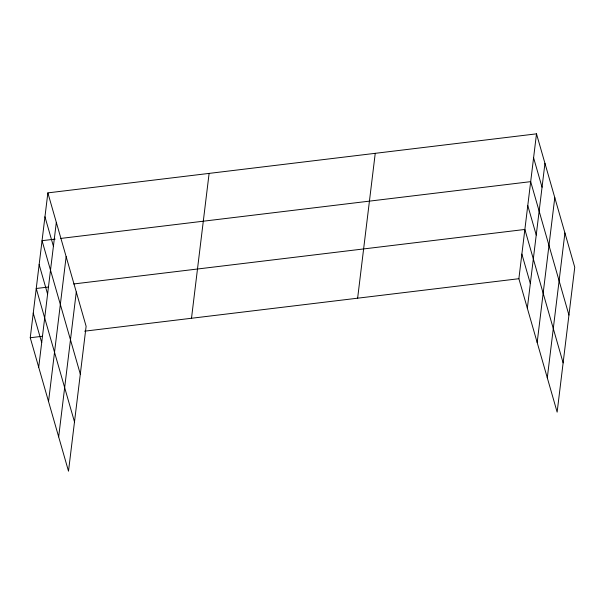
<?xml version="1.0" encoding="UTF-8"?>
<svg xmlns="http://www.w3.org/2000/svg" width="605" height="605" viewBox="0 0 605 605"><rect width="100%" height="100%" fill="white"/><g stroke="black" fill="none" stroke-linecap="round" stroke-linejoin="round"><path stroke-width="0.91" d="M47.863 192.882L86.122 326.292L68.501 471.159L30.25 337.749L47.863 192.882L536.499 133.841L574.75 267.251L557.137 412.118L518.878 278.708L536.499 133.841M38.705 367.227L56.318 222.368M48.536 401.523L66.149 256.664M58.67 436.863L76.283 291.996M191.498 318.268L209.111 173.401M357.631 298.189L375.244 153.33M527.333 308.195L544.954 163.327M537.172 342.49L554.785 197.623M547.298 377.822L564.919 232.955M55.176 239.104L42.055 240.684L80.306 374.094M60.803 238.423L530.683 181.651L568.934 315.061M48.423 287.02L36.239 288.494L74.491 421.904M73.742 283.964L524.868 229.454L563.126 362.864M30.25 337.749L42.441 336.274M84.624 331.177L518.878 278.708M533.587 157.746L542.042 187.232M527.779 205.556L536.234 235.035M521.873 254.085L530.328 283.563M44.959 216.787L53.414 246.265M39.143 264.589L47.598 294.075M33.245 313.118L41.7 342.604"/></g></svg>
